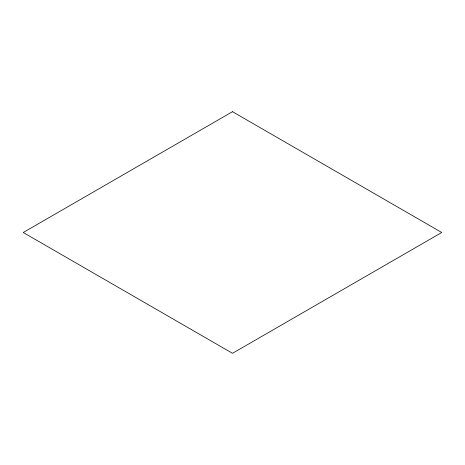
<?xml version="1.0" encoding="UTF-8"?>
<svg xmlns="http://www.w3.org/2000/svg" width="465" height="465" viewBox="0 0 465 465"><rect width="100%" height="100%" fill="white"/><g stroke="black" fill="none" stroke-linecap="round" stroke-linejoin="round"><path stroke-width="0.7" d="M232.5 111.693L23.25 232.5L232.5 353.307L441.75 232.5L232.5 111.693"/></g></svg>
